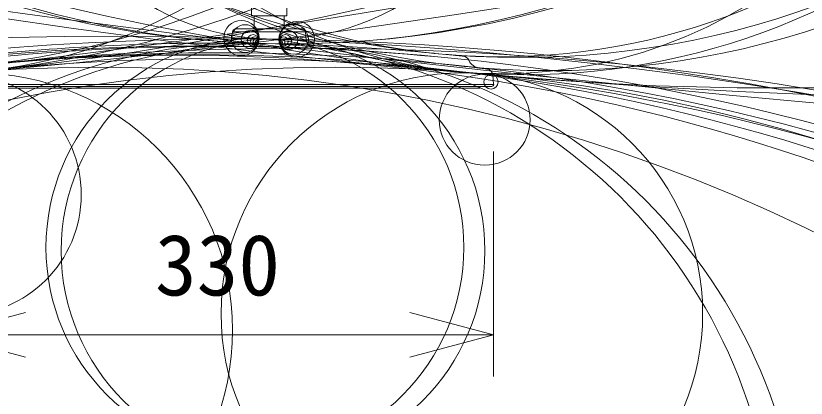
# Model space of a CAD drawing. Units: millimetres, scale not verified. Extents: x -420 to 631, y -242 to 1051.
# Drawn here: x 33.86 to 57.5, y -7.23 to 4.22 of the extents above; entities that cross this region are included whole.
import ezdxf
from ezdxf.enums import TextEntityAlignment as Align

# ---------------------------------------------------------------- set-up
doc = ezdxf.new("R2010")
doc.units = ezdxf.units.MM
doc.header["$LTSCALE"] = 0.125
for name, color, linetype, lineweight in [('0-0_0', 7, 'Continuous', 20), ('0-4_SUNPO', 3, 'Continuous', 18), ('0-5_GAIKEI', 1, 'Continuous', 18)]:
    doc.layers.add(name, color=color, linetype=linetype, lineweight=lineweight)
doc.styles.add('ＭＳ ゴシック', font='')
doc.styles.get('ＭＳ ゴシック').set_extended_font_data('MS Gothic')

# ---------------------------------------------------------------- blocks, each defined once
blk = doc.blocks.new('_Open30')
at = {"layer": '0-0_0'}
blk.add_line((0, 0), (-1, 0), dxfattribs=at)
blk.add_lwpolyline([(-1, 0.26795), (0, 0), (-1, -0.26795)], dxfattribs=at)
blk = doc.blocks.new('D5')
at = {"layer": '0-4_SUNPO'}
for p, q in [((96.1359, 187.6519), (96.1359, 180.9176)), ((112.6359, 187.6519), (112.6359, 180.9176)), ((98.6359, 182.1676), (110.1359, 182.1676))]:
    blk.add_line(p, q, dxfattribs=at)
at = {"layer": '0-4_SUNPO', "xscale": 2.5, "yscale": 2.5, "rotation": 180}
blk.add_blockref('_Open30', (96.1359, 182.1676), dxfattribs=at)
at = {"layer": '0-4_SUNPO', "xscale": 2.5, "yscale": 2.5}
blk.add_blockref('_Open30', (112.6359, 182.1676), dxfattribs=at)
at = {"layer": '0-4_SUNPO', "color": 7, "style": 'ＭＳ ゴシック'}
blk.add_text('330', height=1.833, dxfattribs=at).set_placement((102.5109, 182.7926), align=Align.BOTTOM_LEFT)

msp = doc.modelspace()

# ---------------------------------------------------------------- linework, layer by layer
at = {"layer": '0-5_GAIKEI', "color": 7}
for p, q in [((40.9102, 5.3609), (40.9102, 4.2109)), ((41.9602, 4.2109), (41.9602, 5.1561)), ((41.9602, 4.2109), (40.9102, 4.2109)), ((40.9902, 3.8259), (40.9902, 4.2109)), ((41.8802, 3.8259), (41.8802, 4.2109)), ((42.4222, 3.8259), (40.4341, 3.8259)), ((40.3173, 3.5375), (40.3345, 3.7346)), ((42.5437, 3.4842), (42.5218, 3.7346)), ((40.1674, 3.4006), (40.1685, 3.4006)), ((40.1674, 3.4006), (40.169, 3.4006)), ((40.1685, 3.4006), (40.1752, 3.4006)), ((42.6718, 3.348), (42.6872, 3.3474)), ((47.7063, 2.6535), (47.7061, 2.6535)), ((47.7248, 2.6514), (47.7432, 2.6492)), ((48.1464, 2.1552), (48.1211, 2.4444)), ((48.0966, 2.1009), (31.6903, 2.1009)), ((32.0705, 2.0509), (47.7312, 2.0509))]:
    msp.add_line(p, q, dxfattribs=at)
at = {"layer": '0-5_GAIKEI'}
for p, q in [((40.3345, 3.7346), (42.5218, 3.7346)), ((41.0902, 3.3919), (41.0936, 3.3924)), ((41.7645, 3.3777), (41.7628, 3.3778)), ((41.7636, 3.3777), (41.7645, 3.3777)), ((46.3736, 3.0933), (46.3738, 3.0949)), ((46.7388, 3.0593), (46.74, 3.0592)), ((46.8529, 3.0478), (46.8515, 3.0479)), ((47.4032, 2.8885), (47.4041, 2.8883)), ((47.1098, 2.7194), (47.1115, 2.7193)), ((47.1099, 2.7194), (47.1114, 2.7193)), ((47.1115, 2.7193), (47.1129, 2.719)), ((48.1452, 2.1552), (31.6452, 2.1552)), ((46.6502, 2.1009), (46.6502, 2.1018)), ((47.7312, 2.0509), (47.7312, 2.1009))]:
    msp.add_line(p, q, dxfattribs=at)
for centre, radius in [((105.6249, 525.1589), 525.7065), ((67.0769, 227.3173), 225.6601), ((12.7776, 226.6018), 224.9417), ((9.2433, 213.4448), 212.0252), ((56.6408, 95.9361), 93.8799), ((23.1899, 95.3329), 93.2761), ((29.5115, 35.4746), 33.0849), ((29.8136, 29.6692), 27.1019), ((49.8247, 28.2018), 25.6265), ((49.0347, 23.2904), 20.8371), ((31.2688, 18.1338), 15.6553), ((48.3875, 16.6399), 14.1553), ((41.6054, 10.8911), 7.3738), ((40.6038, 3.5488), 0.5289), ((42.261, 3.5139), 0.5329), ((40.7182, 3.5364), 0.4139), ((42.1695, 3.5092), 0.4413), ((36.9085, -119.437), 123.0389), ((40.8635, 3.5078), 0.2658), ((40.954, 3.4815), 0.1716), ((40.9984, 3.4648), 0.1242), ((42.0106, 3.4867), 0.2808), ((41.9195, 3.4657), 0.1873), ((41.8693, 3.4503), 0.1348), ((40.5029, -83.2724), 86.7962), ((39.6153, -67.7236), 71.0403), ((41.008, -2.7179), 6.2479), ((41.5507, -2.818), 6.335), ((41.0374, 3.4471), 0.0813), ((41.0672, 3.4288), 0.0463), ((41.0817, 3.4165), 0.0273), ((41.0891, 3.4069), 0.0152), ((41.8219, 3.4317), 0.0839), ((41.7903, 3.4145), 0.0479), ((41.7744, 3.4024), 0.0279), ((41.7657, 3.3916), 0.014), ((42.5274, -89.3323), 92.5766), ((39.8958, -64.5418), 67.6525), ((39.8958, -64.0789), 67.0122), ((39.143, -58.974), 62.0303), ((36.3671, -45.9668), 48.6458), ((43.4187, -46.0318), 48.7109), ((32.6424, -5.1893), 7.6985), ((32.1937, -1.1356), 3.6201), ((47.1979, -4.6942), 7.201), ((47.8802, 1.1068), 1.36), ((48.0698, 2.2371), 0.214), ((48.1446, 2.1454), 0.01)]:
    msp.add_circle(centre, radius, dxfattribs=at)
at = {"layer": '0-5_GAIKEI', "color": 7}
for centre, radius in [((42.0148, 33.0116), 29.6336), ((42.041, 31.24), 27.8629), ((48.9308, 28.8079), 25.8418), ((48.3581, 22.4757), 19.4837), ((40.8181, -12.3459), 15.7401), ((41.3647, -12.6407), 16.0234), ((38.7224, -55.2031), 58.236), ((48.1177, 2.4401), 0.00547), ((48.1178, 2.4404), 0.00515)]:
    msp.add_circle(centre, radius, dxfattribs=at)
for centre, radius, start, end in [((40.4341, 3.7259), 0.1, 92.38117, 175.00013), ((42.4222, 3.7259), 0.1, 4.99988, 87.61831), ((39.9671, -66.8419), 70.2427, 89.0839, 95.34984), ((40.1678, 3.5506), 0.15, 270.45639, 354.9999), ((40.0101, -62.9263), 66.3271, 84.49437, 88.48432), ((42.6931, 3.4973), 0.15, 185.00014, 267.73981), ((39.9012, -65.2116), 68.6125, 83.92058, 84.27964), ((39.9012, -65.2116), 68.6125, 83.85793, 83.9176), ((47.2209, 2.8081), 0.2, 23.64058, 86.22465), ((47.7706, 3.0487), 0.4, 203.64058, 263.42371), ((40.1657, -62.9701), 66.0553, 83.31025, 83.41283), ((47.0531, -4.4757), 7.157, 82.9296, 83.52128), ((47.8718, 2.1275), 0.5032, 80.36749, 82.89222), ((47.9283, 2.4546), 0.1712, 75.76193, 80.70849), ((47.9195, 2.4275), 0.1997, 5.20306, 75.20979), ((48.0966, 2.1509), 0.05, 269.99961, 5.00001)]:
    msp.add_arc(centre, radius, start, end, dxfattribs=at)
at = {"layer": '0-5_GAIKEI'}
for centre, radius, start, end in [((40.0231, -61.8919), 65.4301, 89.02856, 89.74239), ((40.1521, -49.9326), 53.4703, 87.43639, 88.31097), ((39.8958, -65.3268), 68.6276, 84.59155, 95.40845), ((45.0385, -10.7122), 13.3983, 83.25625, 84.47937), ((44.5841, -15.5748), 18.4616, 83.62252, 84.52329), ((39.9012, -65.2116), 68.3125, 83.4237, 83.94123)]:
    msp.add_arc(centre, radius, start, end, dxfattribs=at)

# ---------------------------------------------------------------- block references
at = {"layer": '0-4_SUNPO'}
msp.add_blockref('D5', (-64.4907, -187.4967), dxfattribs=at)

doc.saveas('drawing.dxf')
